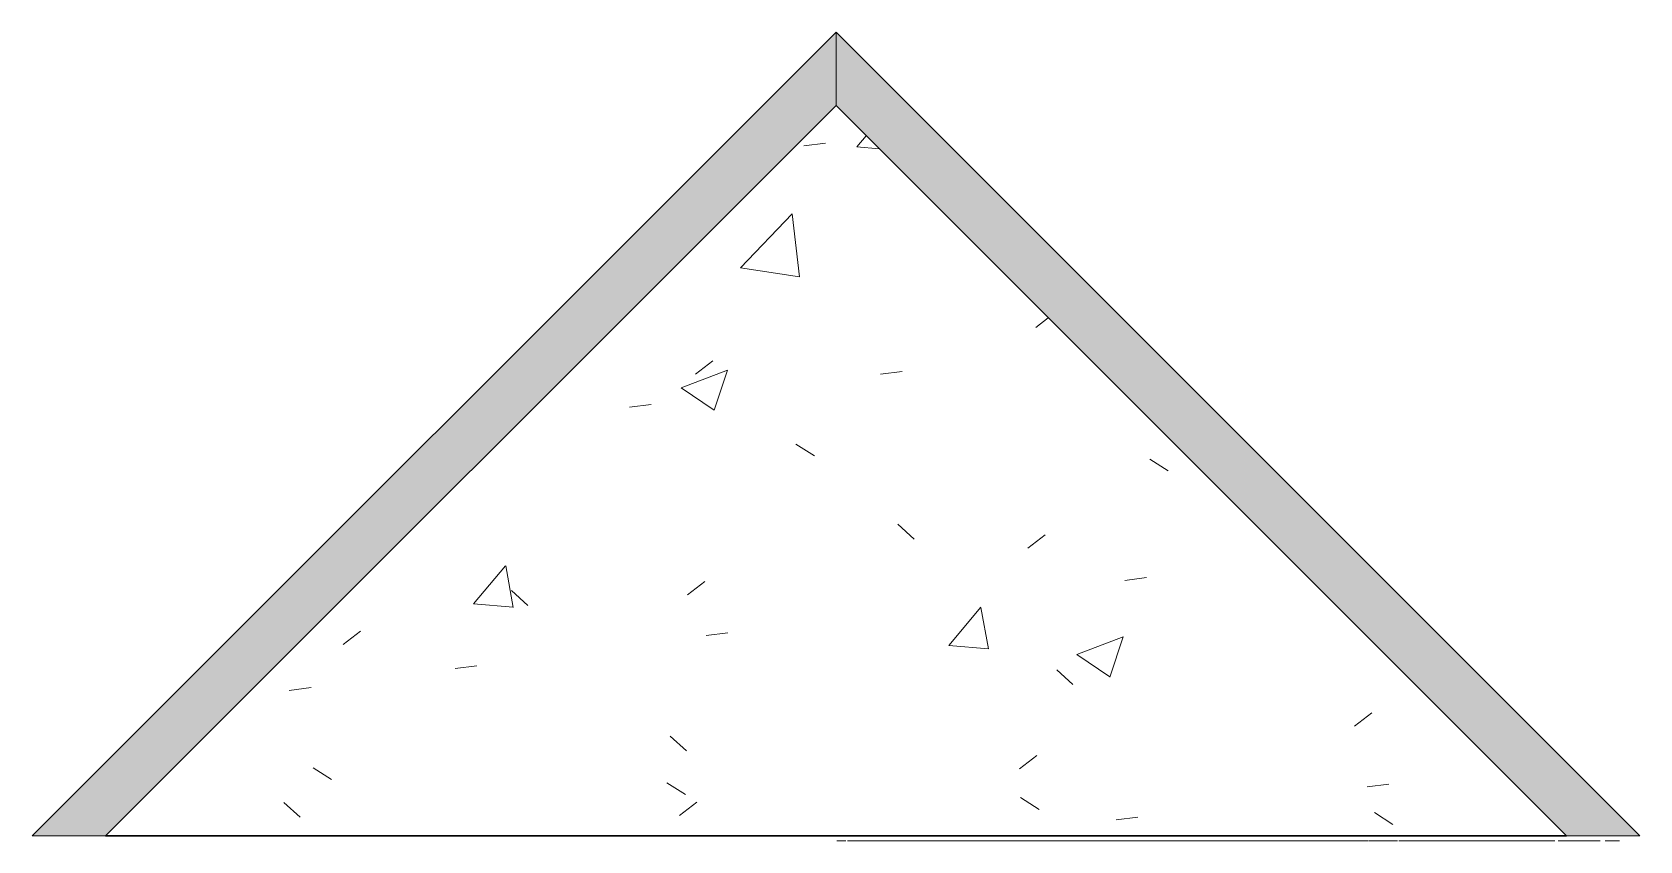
# Model space of a CAD drawing. Header units: millimetres. Extents: x 90978 to 295199, y -4084 to 97293.
# Drawn here: x 177651 to 180116, y 9016 to 10256 of the extents above; entities that cross this region are included whole.
import ezdxf

# ---------------------------------------------------------------- set-up
doc = ezdxf.new("R2010")
doc.units = ezdxf.units.MM
doc.header["$MEASUREMENT"] = 0
doc.layers.add('CSM-STL-XX-ZZ-M3-A-XXXX-00001_detached _19_04_21__rvt-1-Level 0$0$A-GENM', color=7, linetype='CONTINUOUS', lineweight=9)

# ---------------------------------------------------------------- blocks, each defined once
blk = doc.blocks.new('CSM-STL-XX-ZZ-M3-A-XXXX-00001_detached _19_04_21__rvt-1-Level 0$0$FP_187-Level 0')
at = {"layer": 'CSM-STL-XX-ZZ-M3-A-XXXX-00001_detached _19_04_21__rvt-1-Level 0$0$A-GENM'}
for p, q in [((34779.5, 24082), (34793.2, 24082)), ((34827.7, 24082), (34795.5, 24082)), ((34824, 24082), (34837.1, 24082)), ((34867.1, 24082), (34833, 24082)), ((34833.3, 24082), (34846.9, 24082)), ((34835.2, 24082), (34856.1, 24082)), ((34838.9, 24082), (34851.6, 24082)), ((34840.4, 24082), (34860.4, 24082)), ((34873.6, 24082), (34840.7, 24082)), ((34846.1, 24082), (34859.9, 24082)), ((34848.8, 24082), (34862, 24082)), ((34851.1, 24082), (34863.9, 24082)), ((34891.4, 24082), (34857, 24082)), ((34859.2, 24082), (34873.1, 24082)), ((34859.3, 24082), (34879.6, 24082)), ((34861.2, 24082), (34881.2, 24082)), ((34902.2, 24082), (34870.2, 24082)), ((34878.7, 24082), (34899.4, 24082)), ((34881.8, 24082), (34901.6, 24082)), ((34921.1, 24082), (34887.6, 24082)), ((34928.6, 24082), (34893.8, 24082)), ((34900, 24082), (34920.6, 24082)), ((34902.5, 24082), (34915.3, 24082)), ((34902.9, 24082), (34922.2, 24082)), ((34937.2, 24082), (34904.8, 24082)), ((34922.2, 24082), (34941.8, 24082)), ((34957.8, 24082), (34923.9, 24082)), ((34942, 24082), (34961.5, 24082)), ((34954.5, 24082), (34967.3, 24082)), ((34955.8, 24082), (34969.1, 24082)), ((34968.1, 24082), (34981, 24082)), ((35008.2, 24082), (34973.7, 24082)), ((35009.9, 24082), (34976.6, 24082)), ((35010.9, 24082), (34978.8, 24082)), ((34981.9, 24082), (34995, 24082)), ((34983.9, 24082), (34997.4, 24082)), ((35034.9, 24082), (35001.4, 24082)), ((35003.8, 24082), (35024.4, 24082)), ((35024.1, 24082), (35044.5, 24082)), ((35025.6, 24082), (35046.5, 24082)), ((35059.9, 24082), (35027.3, 24082)), ((35035.8, 24082), (35048.8, 24082)), ((35039.3, 24082), (35058.8, 24082)), ((35073.3, 24082), (35039.3, 24082)), ((35044, 24082), (35064.3, 24082)), ((35058, 24082), (35077.4, 24082)), ((35060.9, 24082), (35080.7, 24082)), ((35097.8, 24082), (35064.7, 24082)), ((35068.6, 24082), (35089.8, 24082)), ((35069.7, 24082), (35082.2, 24082)), ((35083.1, 24082), (35103.2, 24082)), ((35090.3, 24082), (35103.3, 24082)), ((35095.8, 24082), (35109.4, 24082)), ((35099.3, 24082), (35112, 24082)), ((35102.2, 24082), (35122.2, 24082)), ((35105.5, 24082), (35118.7, 24082)), ((35145.9, 24082), (35113.4, 24082)), ((35149.7, 24082), (35116, 24082)), ((35121, 24082), (35134.3, 24082)), ((35171.7, 24082), (35138.9, 24082)), ((35144.8, 24082), (35157.1, 24082)), ((35191.9, 24082), (35160.1, 24082)), ((35203.2, 24082), (35169, 24082)), ((35172.8, 24082), (35193.9, 24082)), ((35177.3, 24082), (35190.7, 24082)), ((35211.2, 24082), (35178, 24082)), ((35192.4, 24082), (35213.3, 24082)), ((35197.6, 24082), (35209.9, 24082)), ((35230.9, 24082), (35198.7, 24082)), ((35199.9, 24082), (35219.9, 24082)), ((35207.8, 24082), (35220.5, 24082)), ((35244.5, 24082), (35209.8, 24082)), ((35211.7, 24082), (35232.5, 24082)), ((35213.6, 24082), (35226, 24082)), ((35217.9, 24082), (35237.8, 24082)), ((35224.4, 24082), (35244.7, 24082)), ((35229.8, 24082), (35242.3, 24082)), ((35234.3, 24082), (35247.6, 24082)), ((35235.7, 24082), (35255.5, 24082)), ((35240.7, 24082), (35253.7, 24082)), ((35275, 24082), (35243.4, 24082)), ((35249.5, 24082), (35270.1, 24082)), ((35284.4, 24082), (35251.5, 24082)), ((35293, 24082), (35258.9, 24082)), ((35267.9, 24082), (35288.5, 24082)), ((35301.6, 24082), (35269.7, 24082)), ((35284.4, 24082), (35297, 24082)), ((35321.1, 24082), (35286.7, 24082)), ((35287.6, 24082), (35289.9, 24082)), ((35339.5, 24082), (35306, 24082)), ((35342.3, 24082), (35309.9, 24082)), ((35364, 24082), (35329.2, 24082)), ((35339.7, 24082), (35352.2, 24082)), ((35342.2, 24082), (35354.4, 24082)), ((35381.9, 24082), (35348, 24082)), ((35354.1, 24082), (35367.1, 24082)), ((35357.3, 24082), (35370, 24082)), ((35366, 24082), (35386.5, 24082)), ((35366.2, 24082), (35387.7, 24082)), ((35375.2, 24082), (35388, 24082)), ((35412.3, 24082), (35380.2, 24082)), ((35383.4, 24082), (35403.8, 24082)), ((35384.8, 24082), (35406.2, 24082)), ((35426.4, 24082), (35393.1, 24082)), ((35393.4, 24082), (35414.3, 24082)), ((35396, 24082), (35403.6, 24082)), ((35400.5, 24082), (35420.8, 24082)), ((35439.8, 24082), (35405.3, 24082)), ((35407.9, 24082.1), (35425.9, 24082.1)), ((35421.3, 24082), (35442.6, 24082)), ((35455.2, 24082), (35421.7, 24082)), ((35432.3, 24082), (35445.1, 24082)), ((35433.9, 24082), (35454, 24082)), ((35468.9, 24082), (35436.2, 24082)), ((35439.2, 24082), (35460.3, 24082)), ((35450.2, 24082), (35470.2, 24082)), ((35451.6, 24082.1), (35463.4, 24082.1)), ((35452.2, 24082), (35464.4, 24082)), ((35499.3, 24082), (35465.3, 24082)), ((35470.2, 24082), (35482.2, 24082)), ((35512.4, 24082), (35479.3, 24082)), ((35490, 24082), (35502.8, 24082)), ((35490, 24082), (35502.4, 24082)), ((35509.4, 24082), (35522.3, 24082)), ((35553, 24082), (35520.5, 24082)), ((35525.6, 24082), (35537.5, 24082)), ((35528.9, 24082), (35542, 24082)), ((35537.6, 24082), (35558.7, 24082)), ((35571.9, 24082), (35538.2, 24082)), ((35542.1, 24082.1), (35562.1, 24082.1)), ((35582.6, 24082), (35549.8, 24082)), ((35554.3, 24082), (35575.3, 24082)), ((35591.5, 24082.1), (35559.7, 24082.1)), ((35567.9, 24082), (35589.3, 24082)), ((35570.8, 24082), (35591.7, 24082)), ((35572.2, 24082.1), (35592.6, 24082.1)), ((35577.6, 24082.1), (35589.2, 24082.1)), ((35581.6, 24082), (35593.5, 24082)), ((35627.8, 24082), (35594.6, 24082)), ((35598.7, 24082), (35620.5, 24082)), ((35633.1, 24082), (35598.8, 24082)), ((35601.6, 24082), (35613.7, 24082)), ((35602.9, 24082), (35623.6, 24082)), ((35636.2, 24082.1), (35603.9, 24082.1)), ((35604.9, 24082), (35617.3, 24082)), ((35616, 24082), (35637.6, 24082)), ((35618.6, 24082), (35639.1, 24082)), ((35621.9, 24082), (35634.1, 24082)), ((35672.8, 24082.1), (35641.1, 24082.1)), ((35680, 24082), (35645.3, 24082)), ((35646, 24082), (35658.6, 24082)), ((35697.2, 24082), (35664.4, 24082)), ((35703.2, 24082.1), (35671.2, 24082.1)), ((35679.7, 24082), (35692, 24082)), ((35721, 24082), (35686.9, 24082)), ((35689.1, 24082.1), (35700.8, 24082.1)), ((35703, 24082.1), (35704.7, 24082.1)), ((35710.9, 24082.1), (35731.4, 24082.1)), ((35714.7, 24082), (35736.3, 24082)), ((35749.5, 24082.1), (35717.1, 24082.1)), ((35752.8, 24082), (35718.4, 24082)), ((35725.4, 24082.1), (35745.8, 24082.1)), ((35759.9, 24082), (35726.4, 24082)), ((35730.8, 24082), (35752.3, 24082)), ((35731.6, 24082), (35743.5, 24082)), ((35738.2, 24082), (35750.4, 24082)), ((35739.7, 24082.1), (35760, 24082.1)), ((35743.9, 24082), (35764.7, 24082)), ((35746.6, 24082), (35768, 24082)), ((35747.9, 24082), (35769.8, 24082)), ((35759.1, 24082.1), (35770.5, 24082.1)), ((35759.9, 24082), (35772.3, 24082)), ((35765.8, 24082), (35778.5, 24082)), ((35808, 24082), (35774.1, 24082)), ((35777.4, 24082), (35798.6, 24082)), ((35781.9, 24082), (35794.4, 24082)), ((35815.7, 24082.1), (35783.6, 24082.1)), ((35792.4, 24082), (35813.5, 24082)), ((35845, 24082), (35811.7, 24082)), ((35815.9, 24082.1), (35827.3, 24082.1)), ((35864.4, 24082.1), (35832.8, 24082.1)), ((35838.3, 24082.1), (35849.9, 24082.1)), ((35873.5, 24082), (35839, 24082)), ((35842.2, 24082), (35854.7, 24082)), ((35877.6, 24082), (35844, 24082)), ((35879.9, 24082.1), (35847.3, 24082.1)), ((35848.1, 24082), (35860, 24082)), ((35861, 24082.1), (35872.7, 24082.1)), ((35885.1, 24082.1), (35906.1, 24082.1)), ((35927.3, 24082), (35893.3, 24082)), ((35894, 24082), (35906.1, 24082)), ((35929.1, 24082), (35896, 24082)), ((35897.3, 24082), (35919.4, 24082)), ((35899, 24082.1), (35919.9, 24082.1)), ((35903.1, 24082), (35915.6, 24082)), ((35912.6, 24082.1), (35925.3, 24082.1)), ((35912.7, 24082), (35934.8, 24082)), ((35919.6, 24082.1), (35931.3, 24082.1)), ((35921, 24082), (35942.4, 24082)), ((35927.9, 24082), (35949.9, 24082)), ((35931.6, 24082.1), (35929.7, 24082.1)), ((35957.5, 24082), (35979.1, 24082)), ((35974.4, 24082), (35962.5, 24082))]:
    blk.add_line(p, q, dxfattribs=at)

msp = doc.modelspace()

# ---------------------------------------------------------------- hatches: boundary and pattern name
at = {"layer": 'CSM-STL-XX-ZZ-M3-A-XXXX-00001_detached _19_04_21__rvt-1-Level 0$0$A-GENM'}
h = msp.add_hatch(dxfattribs=at)
h.set_pattern_fill('FP_42', color=256, style=0, pattern_type=2)
h.set_pattern_definition([(44.922, (151584.404, -17029.4178), (287.56246103, 292.09503043), [33.505, -271.087, -1929.081]), (44.922, (151584.404, -17029.4178), (287.56246103, 292.09503043), [-304.592, 33.505, -271.087, -1624.489]), (44.922, (151584.404, -17029.4178), (287.56246103, 292.09503043), [-609.183, 33.505, -575.678, -1015.306]), (44.922, (151584.404, -17029.4178), (287.56246103, 292.09503043), [-1218.367, 33.505, -271.087, -710.714]), (44.922, (151584.404, -17029.4178), (287.56246103, 292.09503043), [-1522.959, 33.505, -169.556, -507.653]), (44.922, (151584.404, -17029.4178), (287.56246103, 292.09503043), [-1726.02, 33.505, -474.148]), (220.998, (151692.241, -16919.219), (-206.0427773, -189.7265587), [15.717, -127.164, -904.915]), (220.998, (151692.241, -16919.219), (-206.0427773, -189.7265587), [-142.881, 15.717, -127.164, -762.034]), (220.998, (151692.241, -16919.219), (-206.0427773, -189.7265587), [-285.763, 15.717, -270.046, -476.271]), (220.998, (151692.241, -16919.219), (-206.0427773, -189.7265587), [-571.525, 15.717, -127.164, -333.39]), (220.998, (151692.241, -16919.219), (-206.0427773, -189.7265587), [-714.407, 15.717, -79.537, -238.136]), (220.998, (151692.241, -16919.219), (-206.0427773, -189.7265587), [-809.661, 15.717, -222.419]), (228.374, (151728.186, -16872.744), (-81.5229082, -102.36586), [17.857, -144.482, -1028.152]), (228.374, (151728.186, -16872.744), (-81.5229082, -102.36586), [-162.34, 17.857, -144.482, -865.813]), (228.374, (151728.186, -16872.744), (-81.5229082, -102.36586), [-324.68, 17.857, -306.822, -541.133]), (228.374, (151728.186, -16872.744), (-81.5229082, -102.36586), [-649.359, 17.857, -144.482, -378.793]), (228.374, (151728.186, -16872.744), (-81.5229082, -102.36586), [-811.699, 17.857, -90.369, -270.566]), (228.374, (151728.186, -16872.744), (-81.5229082, -102.36586), [-919.926, 17.857, -252.709])])
h.paths.add_polyline_path([(177763.9, 9023.1), (178883.9, 10143), (178883.9, 10255.6), (177651.4, 9023.1)], flags=0)
h = msp.add_hatch(dxfattribs=at)
h.set_pattern_fill('FP_43', color=256, style=0, pattern_type=2)
h.set_pattern_definition([(315.078, (174527.972, 14539.3812), (287.562841, -281.466498), [33.505, -271.087, -1929.081]), (315.078, (174527.972, 14539.3812), (287.562841, -281.466498), [-304.592, 33.505, -271.087, -1624.489]), (315.078, (174527.972, 14539.3812), (287.562841, -281.466498), [-609.183, 33.505, -575.678, -1015.306]), (315.078, (174527.972, 14539.3812), (287.562841, -281.466498), [-1218.367, 33.505, -271.087, -710.714]), (315.078, (174527.972, 14539.3812), (287.562841, -281.466498), [-1522.959, 33.505, -169.556, -507.653]), (315.078, (174527.972, 14539.3812), (287.562841, -281.466498), [-1726.02, 33.505, -474.148]), (131.626, (174635.809, 14434.496), (-206.0416056, 221.229961), [17.857, -144.482, -1028.152]), (131.626, (174635.809, 14434.496), (-206.0416056, 221.229961), [-162.34, 17.857, -144.482, -865.813]), (131.626, (174635.809, 14434.496), (-206.0416056, 221.229961), [-324.68, 17.857, -306.822, -541.133]), (131.626, (174635.809, 14434.496), (-206.0416056, 221.229961), [-649.359, 17.857, -144.482, -378.793]), (131.626, (174635.809, 14434.496), (-206.0416056, 221.229961), [-811.699, 17.857, -90.369, -270.566]), (131.626, (174635.809, 14434.496), (-206.0416056, 221.229961), [-919.926, 17.857, -252.709]), (139.002, (174671.755, 14409.277), (-81.523128, 60.2330466), [15.717, -127.164, -904.915]), (139.002, (174671.755, 14409.277), (-81.523128, 60.2330466), [-142.881, 15.717, -127.164, -762.034]), (139.002, (174671.755, 14409.277), (-81.523128, 60.2330466), [-285.763, 15.717, -270.046, -476.271]), (139.002, (174671.755, 14409.277), (-81.523128, 60.2330466), [-571.525, 15.717, -127.164, -333.39]), (139.002, (174671.755, 14409.277), (-81.523128, 60.2330466), [-714.407, 15.717, -79.537, -238.136]), (139.002, (174671.755, 14409.277), (-81.523128, 60.2330466), [-809.661, 15.717, -222.419])])
h.paths.add_polyline_path([(180116.4, 9023.1), (178883.9, 10255.6), (178883.9, 10143), (180003.7, 9023.2)], flags=0)
h = msp.add_hatch(dxfattribs=at)
h.set_pattern_fill('FP_28', color=256, style=0, pattern_type=2)
h.set_pattern_definition([(50, (147271.8, -12716.8), (728.7365, -63.756), [76.2, -838.2]), (355, (147271.8, -12716.8), (-140.972, 764.228), [60.96, -670.56]), (100.451, (147332.5, -12722.1), (587.77, 700.467), [64.76, -712.36]), (46.184, (147271.8, -12513.6), (1084.316, -168.17), [114.3, -1257.3]), (96.636, (147362.1, -12527.6), (949.61, 989.71), [97.14, -1068.54]), (351.184, (147271.8, -12513.6), (949.62, 989.7), [91.44, -1005.84]), (21, (147373.4, -12564.4), (606.458, -409.061), [76.2, -838.2]), (326, (147373.4, -12564.4), (247.208, 736.753), [60.96, -670.56]), (71.451, (147423.9, -12598.5), (853.668, 327.685), [64.76, -712.36]), (37.5, (147271.8, -12716.8), (12.3547, 338.2201), [33.528, -628.904, 33.528, -647.192, -673.1]), (37.5, (147271.8, -12716.8), (12.3547, 338.2201), [-1343.152, 33.528, -639.572]), (7.5, (147271.8, -12716.8), (267.279, 400.722), [33.528, -354.584, 33.528, -613.664, -256.54]), (7.5, (147271.8, -12716.8), (267.279, 400.722), [-1035.304, 33.528, -223.012]), (327.5, (147045.22, -12716.8), (542.3633, -22.9153), [33.528, -220.472, 33.528, -758.952, -1051.56]), (327.5, (147045.22, -12716.8), (542.3633, -22.9153), [-1046.48, 33.528, -1018.032]), (317.5, (146943.6, -12716.8), (592.517, 101.707), [33.528, -296.672, 33.528, -492.76, -746.76]), (317.5, (146943.6, -12716.8), (592.517, 101.707), [-856.488, 33.528, -713.232])])
h.paths.add_polyline_path([(177763.9, 9023.1), (180003.7, 9023.2), (178883.9, 10143)], flags=0)

# ---------------------------------------------------------------- linework, layer by layer
for p, q in [((177651.4, 9023.1), (178883.9, 10255.6)), ((178883.9, 10255.6), (180116.4, 9023.1)), ((178883.9, 10143), (178883.9, 10255.6)), ((177651.4, 9023.1), (177763.9, 9023.1)), ((180003.7, 9023.2), (180116.4, 9023.1))]:
    msp.add_line(p, q, dxfattribs=at)
at = {"layer": 'CSM-STL-XX-ZZ-M3-A-XXXX-00001_detached _19_04_21__rvt-1-Level 0$0$A-GENM', "lineweight": 30}
for p, q in [((178883.9, 10143), (177763.9, 9023.1)), ((180003.7, 9023.2), (178883.9, 10143))]:
    msp.add_line(p, q, dxfattribs=at)
at = {"layer": 'CSM-STL-XX-ZZ-M3-A-XXXX-00001_detached _19_04_21__rvt-1-Level 0$0$A-GENM', "lineweight": 30, "flags": 128}
msp.add_lwpolyline([(177763.9, 9023.1), (178012.8, 9023.1), (178261.7, 9023.1), (178510.5, 9023.1), (178759.4, 9023.1), (179008.3, 9023.1), (179257.1, 9023.2), (179506, 9023.2), (179754.8, 9023.2), (180003.7, 9023.2)], dxfattribs=at)

# ---------------------------------------------------------------- block references
at = {"layer": 'CSM-STL-XX-ZZ-M3-A-XXXX-00001_detached _19_04_21__rvt-1-Level 0$0$A-GENM'}
msp.add_blockref('CSM-STL-XX-ZZ-M3-A-XXXX-00001_detached _19_04_21__rvt-1-Level 0$0$FP_187-Level 0', (144105.9, -15066.4), dxfattribs=at)

doc.saveas('drawing.dxf')
